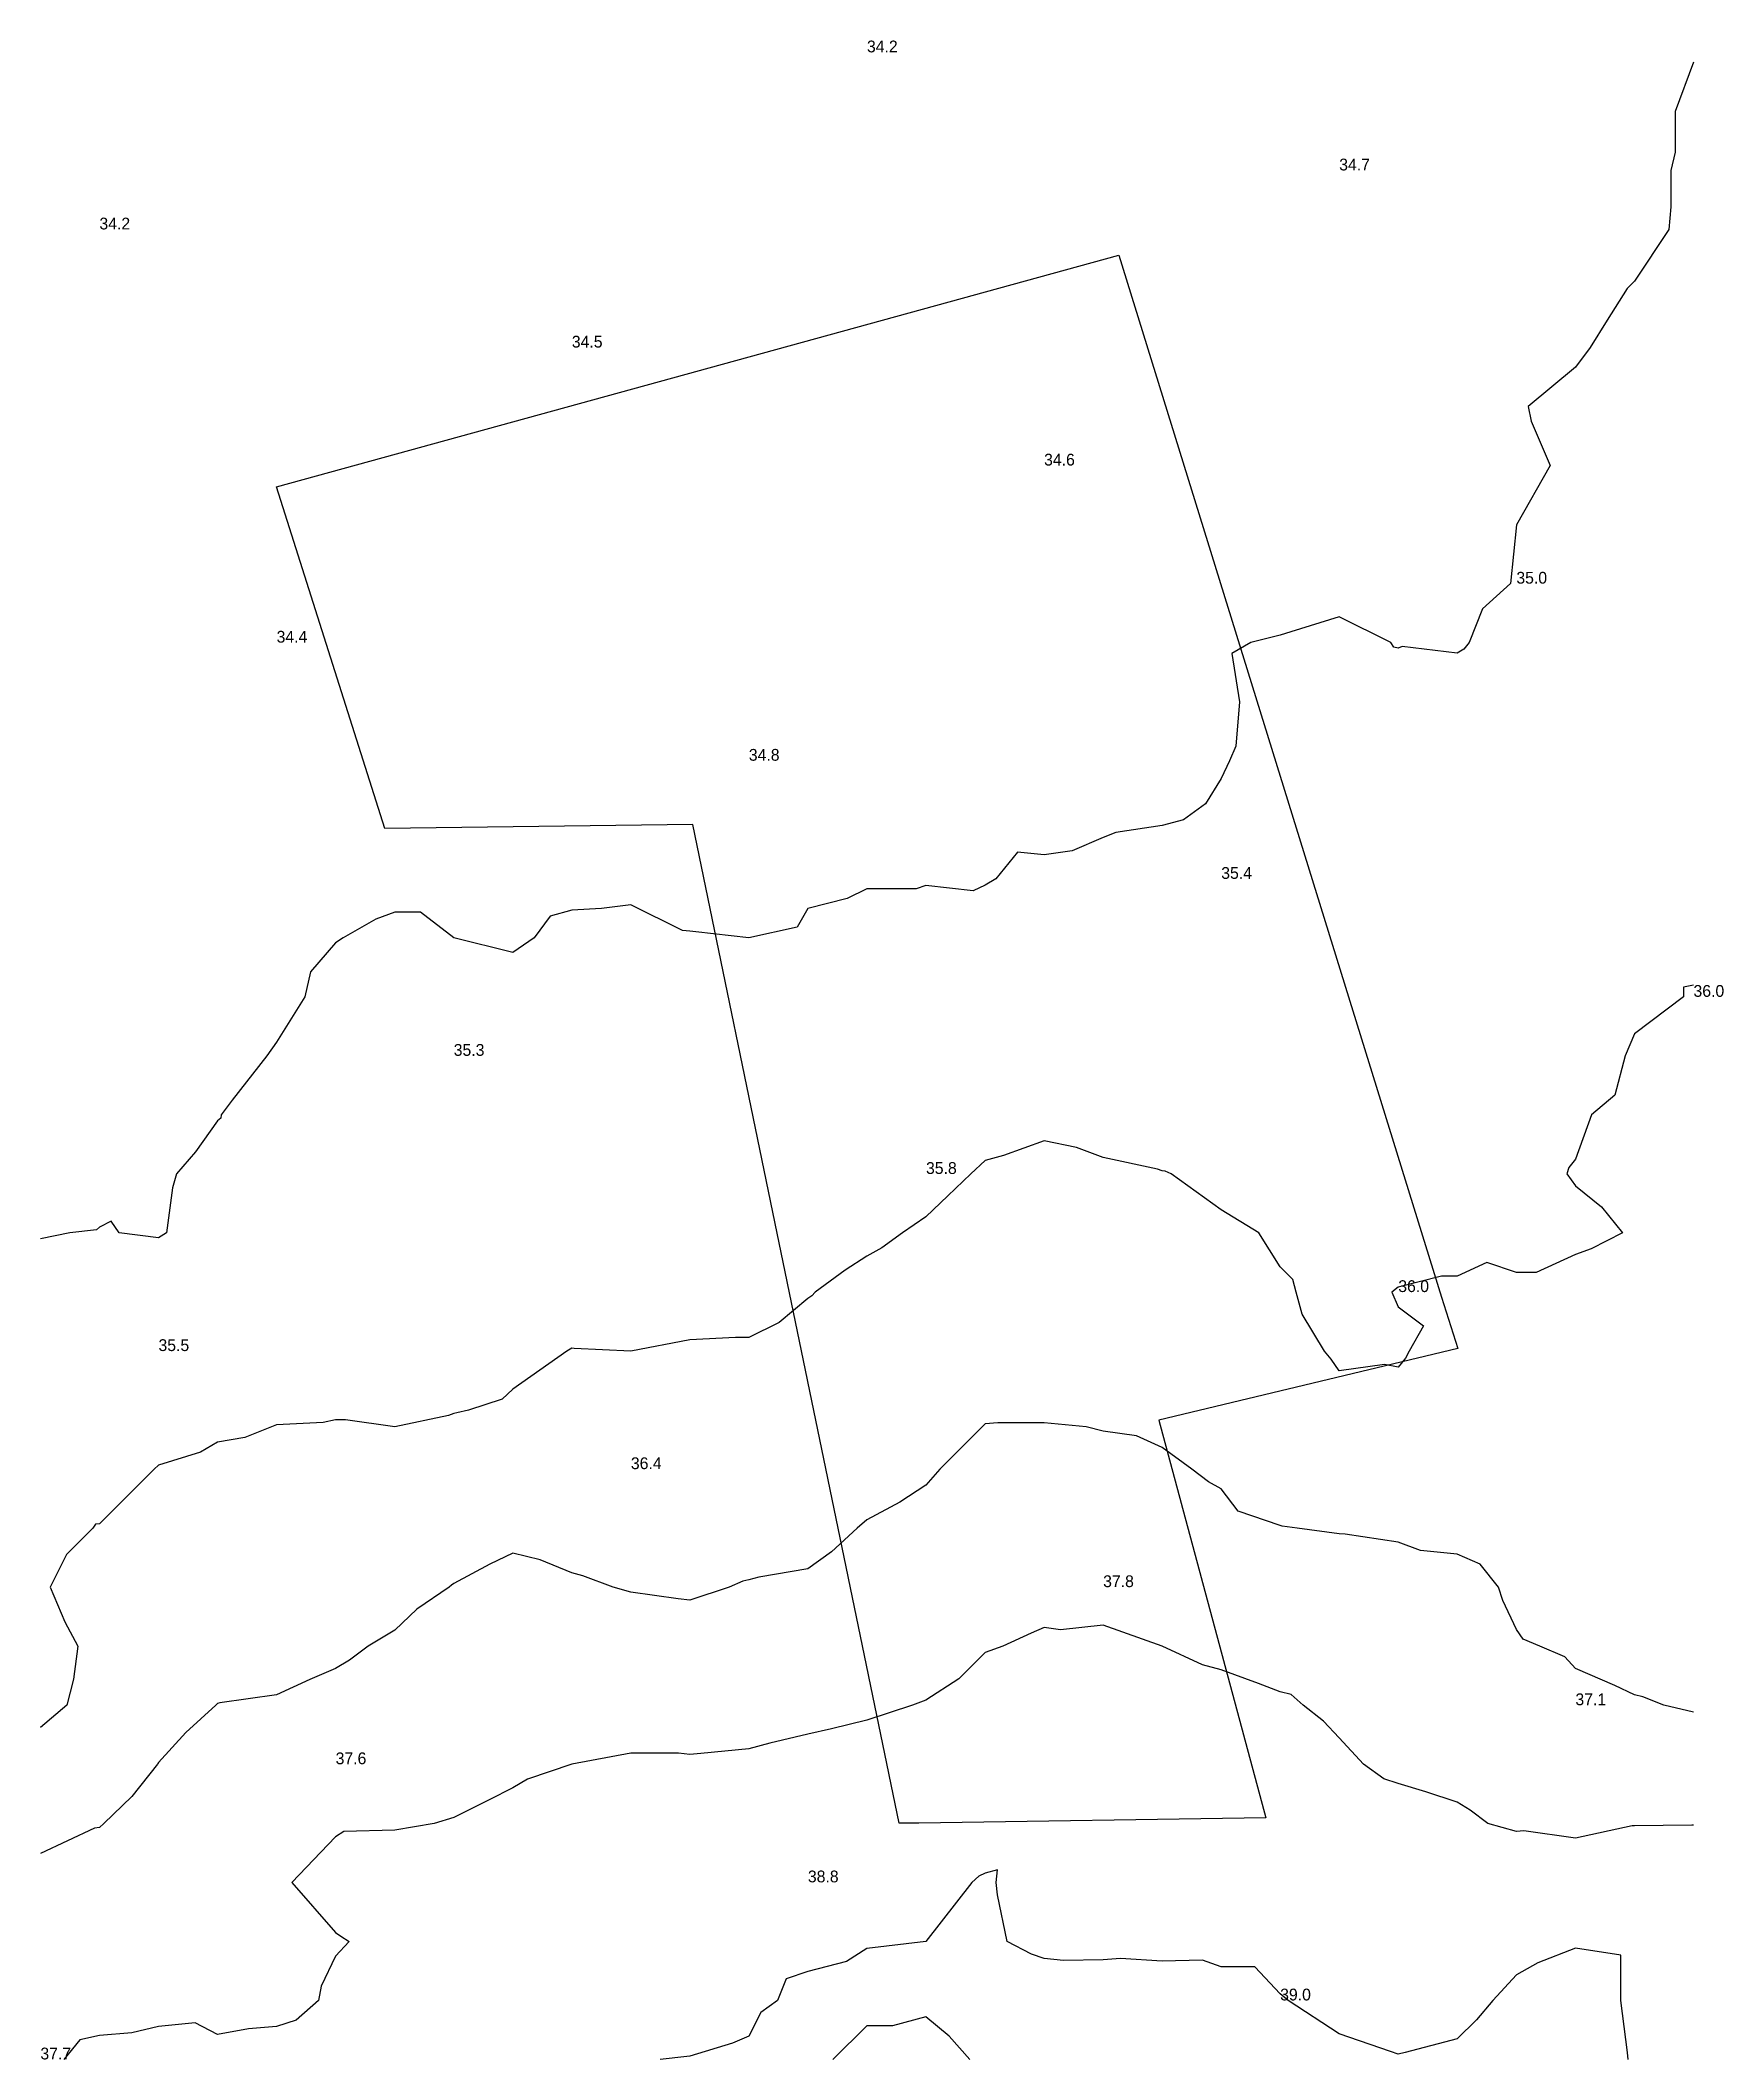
# Model space of a CAD drawing. Extents: x 0 to 143, y 0 to 171.
import ezdxf

# ---------------------------------------------------------------- set-up
doc = ezdxf.new("R2010")
doc.units = 0
for name, color, linetype in [('CONTOURS_MAJEURES', 3, 'CONTINUOUS'), ('CONTOURS_MINEURES', 8, 'CONTINUOUS'), ('PARCELLE', 4, 'CONTINUOUS'), ('POINTS_COTES', 7, 'CONTINUOUS')]:
    doc.layers.add(name, color=color, linetype=linetype)

msp = doc.modelspace()

# ---------------------------------------------------------------- linework, layer by layer
at = {"layer": 'CONTOURS_MAJEURES'}
for points in [[(140.002, 169.167), (138.439, 165.003), (138.439, 161.56), (138.079, 159.996), (138.079, 156.921), (137.918, 154.999), (135.001, 150.627), (134.376, 150.003), (132.693, 147.306), (131.25, 144.995), (130, 143.33), (125.999, 139.999), (126.249, 138.75), (127.857, 135.002), (124.999, 129.995), (124.499, 124.999), (122.141, 122.857), (120.998, 120.002), (120.554, 119.446), (119.998, 119.119), (115.33, 119.668), (114.997, 119.547), (114.612, 119.617), (114.372, 120.002), (109.996, 122.188), (105.904, 120.911), (104.995, 120.627), (102.5, 120.002), (100.912, 119.092), (101.54, 114.995), (101.252, 111.247), (100.718, 109.998), (100.005, 108.499), (98.658, 106.347), (96.822, 105.002), (95.004, 104.501), (91.09, 103.913), (90.003, 103.485), (87.371, 102.366), (85.002, 102.043), (82.751, 102.248), (80.91, 99.994), (80.001, 99.469), (79, 98.995), (75, 99.439), (74.166, 99.162), (69.999, 99.162), (68.332, 98.329), (64.997, 97.496), (64.088, 95.907), (59.996, 94.998), (55.496, 95.498), (54.995, 95.553), (54.372, 95.623), (50.005, 97.809), (47.505, 97.496), (45.004, 97.33), (43.162, 96.839), (41.822, 94.998), (40.003, 93.749), (35.002, 94.998), (32.189, 97.184), (30.001, 97.184), (28.41, 96.588), (25.625, 94.998), (25, 94.582), (22.884, 92.116), (22.38, 90.002), (19.999, 86.158), (19.165, 85.005), (16.248, 81.25), (15.292, 79.998), (15.276, 79.72), (14.998, 79.498), (13.123, 76.875), (11.536, 75.001), (11.174, 73.826), (10.664, 70.005), (9.997, 69.604), (6.663, 70.005), (5.996, 71.004), (4.996, 70.505), (4.746, 70.255), (2.495, 70.005), (-0.005, 69.504)], [(78.718, 0), (76.959, 1.958), (75, 3.622), (72.156, 2.841), (69.999, 2.841), (67.098, 0)]]:
    msp.add_lwpolyline(points, dxfattribs=at)
at = {"layer": 'CONTOURS_MINEURES'}
for points in [[(140.002, 169.167), (138.439, 165.003), (138.439, 161.56), (138.079, 159.996), (138.079, 156.921), (137.918, 154.999), (135.001, 150.627), (134.376, 150.003), (132.693, 147.306), (131.25, 144.995), (130, 143.33), (125.999, 139.999), (126.249, 138.75), (127.857, 135.002), (124.999, 129.995), (124.499, 124.999), (122.141, 122.857), (120.998, 120.002), (120.554, 119.446), (119.998, 119.119), (115.33, 119.668), (114.997, 119.547), (114.612, 119.617), (114.372, 120.002), (109.996, 122.188), (105.904, 120.911), (104.995, 120.627), (102.5, 120.002), (100.912, 119.092), (101.54, 114.995), (101.252, 111.247), (100.718, 109.998), (100.005, 108.499), (98.658, 106.347), (96.822, 105.002), (95.004, 104.501), (91.09, 103.913), (90.003, 103.485), (87.371, 102.366), (85.002, 102.043), (82.751, 102.248), (80.91, 99.994), (80.001, 99.469), (79, 98.995), (75, 99.439), (74.166, 99.162), (69.999, 99.162), (68.332, 98.329), (64.997, 97.496), (64.088, 95.907), (59.996, 94.998), (55.496, 95.498), (54.995, 95.553), (54.372, 95.623), (50.005, 97.809), (47.505, 97.496), (45.004, 97.33), (43.162, 96.839), (41.822, 94.998), (40.003, 93.749), (35.002, 94.998), (32.189, 97.184), (30.001, 97.184), (28.41, 96.588), (25.625, 94.998), (25, 94.582), (22.884, 92.116), (22.38, 90.002), (19.999, 86.158), (19.165, 85.005), (16.248, 81.25), (15.292, 79.998), (15.276, 79.72), (14.998, 79.498), (13.123, 76.875), (11.536, 75.001), (11.174, 73.826), (10.664, 70.005), (9.997, 69.604), (6.663, 70.005), (5.996, 71.004), (4.996, 70.505), (4.746, 70.255), (2.495, 70.005), (-0.005, 69.504)], [(140.002, 91.001), (139.169, 90.834), (139.169, 90.002), (135.001, 86.879), (134.212, 85.005), (133.334, 81.667), (131.364, 79.998), (130, 76.25), (129.444, 75.557), (129.286, 75.001), (130, 74.002), (132.223, 72.226), (134.001, 70.005), (131.334, 68.67), (130, 68.184), (126.666, 66.667), (124.999, 66.667), (122.499, 67.501), (119.998, 66.333), (118.665, 66.333), (114.997, 65.415), (114.441, 64.998), (114.997, 63.748), (117.14, 62.142), (115.935, 60.001), (115.597, 59.402), (114.997, 58.638), (113.843, 58.848), (109.996, 58.336), (109.32, 59.326), (108.746, 60.001), (106.87, 63.124), (106.359, 64.998), (106.067, 66.071), (104.995, 67.144), (103.18, 70.005), (100.005, 71.948), (95.773, 75.001), (95.242, 75.239), (95.004, 75.271), (94.604, 75.401), (90.003, 76.407), (87.752, 77.25), (85.002, 77.799), (81.563, 76.563), (80.001, 76.137), (78.81, 75.001), (76.86, 73.142), (75, 71.368), (72.999, 70.005), (71.249, 68.753), (69.999, 68.046), (68.156, 66.842), (65.623, 64.998), (65.331, 64.664), (64.997, 64.442), (62.573, 62.424), (59.996, 61.137), (58.86, 61.137), (54.995, 60.953), (50.005, 60.001), (45.212, 60.209), (45.004, 60.251), (44.587, 60.001), (40.003, 56.768), (39.094, 55.913), (36.252, 55.005), (35.252, 54.754), (35.002, 54.71), (34.547, 54.549), (30.001, 53.574), (25.833, 54.17), (25, 54.17), (23.947, 53.95), (19.999, 53.753), (17.32, 52.68), (14.998, 52.292), (13.55, 51.447), (9.997, 50.343), (9.64, 49.997), (4.996, 45.358), (4.651, 45.345), (4.44, 45.001), (2.217, 42.78), (0.828, 40.004), (2.054, 37.059), (3.177, 34.997), (2.795, 32.199), (2.245, 30.001), (-0.005, 28.127)], [(140.002, 29.424), (137.502, 30.001), (135.716, 30.714), (135.001, 30.882), (133.334, 31.666), (130, 33.123), (129.118, 34.115), (127, 34.997), (125.587, 35.586), (124.999, 36.428), (123.863, 38.866), (123.484, 40.004), (121.948, 41.952), (119.998, 42.807), (116.889, 43.11), (114.997, 43.815), (110.496, 44.501), (109.996, 44.529), (106.424, 45.001), (105.151, 45.157), (104.995, 45.239), (101.43, 46.428), (100.005, 48.332), (98.923, 48.917), (97.504, 49.997), (95.004, 51.818), (92.816, 52.814), (90.003, 53.216), (88.574, 53.574), (85.002, 53.909), (81.095, 53.909), (80.001, 53.836), (76.166, 49.997), (75, 48.652), (72.79, 47.209), (69.999, 45.715), (69.165, 45.001), (66.998, 43.002), (64.997, 41.555), (60.83, 40.837), (59.996, 40.61), (59.496, 40.504), (58.329, 40.004), (54.995, 38.892), (53.997, 39.003), (50.005, 39.575), (48.505, 40.004), (45.95, 40.95), (45.004, 41.21), (42.321, 42.32), (40.003, 42.881), (38.064, 41.942), (35.002, 40.317), (34.823, 40.183), (34.617, 40.004), (31.876, 38.127), (30.001, 36.363), (27.751, 34.997), (26.17, 33.828), (25, 33.102), (22.804, 32.194), (19.999, 30.893), (15.206, 30.209), (14.998, 30.152), (14.846, 30.001), (12.316, 27.683), (9.997, 25.156), (9.941, 25.06), (9.912, 25.004), (7.732, 22.264), (5.381, 19.997), (4.996, 19.652), (4.579, 19.58), (-0.005, 17.443)], [(140.002, 19.844), (139.848, 19.842), (135.001, 19.793), (134.801, 19.797), (130, 18.748), (125.636, 19.361), (124.999, 19.318), (122.585, 19.997), (121.101, 21.101), (119.998, 21.785), (117.319, 22.679), (114.997, 23.377), (113.77, 23.776), (112.042, 25.004), (109.996, 27.253), (108.654, 28.66), (106.94, 30.001), (105.916, 30.921), (104.995, 31.129), (103.156, 31.841), (100.005, 32.998), (98.425, 33.419), (95.004, 34.997), (90.003, 36.785), (86.402, 36.399), (85.002, 36.59), (83.908, 36.092), (81.501, 34.997), (80.001, 34.462), (77.768, 32.231), (75, 30.441), (73.845, 30.001), (69.999, 28.751), (66.998, 28.002), (64.997, 27.563), (61.771, 26.777), (59.996, 26.313), (55.917, 25.925), (54.995, 25.837), (54.051, 25.949), (50.005, 25.949), (45.004, 25.004), (41.253, 23.752), (40.003, 23.001), (38.003, 22), (35.002, 20.497), (33.335, 19.997), (30.001, 19.426), (25.695, 19.303), (25, 18.861), (21.304, 15), (25, 10.753), (25.441, 10.445), (26.154, 10.004), (25, 8.752), (23.783, 6.214), (23.548, 4.996), (21.666, 3.331), (19.999, 2.798), (17.607, 2.607), (14.998, 2.104), (13.101, 3.101), (9.997, 2.782), (7.728, 2.267), (4.996, 2.017), (3.341, 1.653), (1.982, 0)], [(134.465, 0), (134.424, 0.577), (133.834, 4.996), (133.834, 8.835), (130, 9.426), (126.805, 8.196), (124.999, 7.174), (122.999, 4.996), (121.629, 3.367), (119.998, 1.738), (115.585, 0.588), (114.997, 0.454), (114.33, 0.666), (109.996, 2.172), (105.662, 4.996), (104.995, 5.553), (102.837, 7.838), (100.005, 7.838), (98.404, 8.401), (95.004, 8.335), (91.461, 8.543), (90.003, 8.446), (86.632, 8.371), (85.002, 8.559), (83.93, 8.931), (81.876, 10.004), (81.053, 13.948), (80.953, 15), (81.053, 16.052), (80.001, 15.769), (79.488, 15.513), (78.889, 15), (75, 10.004), (69.999, 9.385), (68.279, 8.283), (64.997, 7.442), (63.155, 6.841), (62.436, 4.996), (61.007, 3.987), (59.996, 1.968), (58.613, 1.382), (54.995, 0.278), (54.758, 0.238), (52.5, 0)], [(78.718, 0), (76.959, 1.958), (75, 3.622), (72.156, 2.841), (69.999, 2.841), (67.098, 0)]]:
    msp.add_lwpolyline(points, dxfattribs=at)
at = {"layer": 'PARCELLE'}
msp.add_lwpolyline([(62.403, 69.997), (55.258, 104.59), (29.162, 104.261), (20, 133.207), (91.318, 152.812), (118.663, 64.566), (120.046, 60.209), (94.731, 54.16), (103.782, 20.47), (74.396, 20), (72.736, 20.003), (62.403, 69.997)], close=True, dxfattribs=at)

# ---------------------------------------------------------------- texts
at = {"layer": 'POINTS_COTES'}
for s, p in [('34.2', (69.999, 169.999)), ('34.7', (109.996, 159.996)), ('34.2', (4.996, 154.999)), ('34.5', (45.004, 144.995)), ('34.6', (85.002, 135.002)), ('35.0', (124.999, 124.999)), ('34.4', (19.999, 120.002)), ('34.8', (59.996, 109.998)), ('35.4', (100.005, 99.994)), ('36.0', (140.002, 90.002)), ('35.3', (35.002, 85.005)), ('35.8', (75, 75.001)), ('36.0', (114.997, 64.998)), ('35.5', (9.997, 60.001)), ('36.4', (50.005, 49.997)), ('37.8', (90.003, 40.004)), ('37.1', (130, 30.001)), ('37.6', (25, 25.004)), ('38.8', (64.997, 15)), ('39.0', (104.995, 4.996)), ('37.7', (-0.005, 0))]:
    msp.add_text(s, height=1, dxfattribs=at).set_placement(p)

doc.saveas('drawing.dxf')
